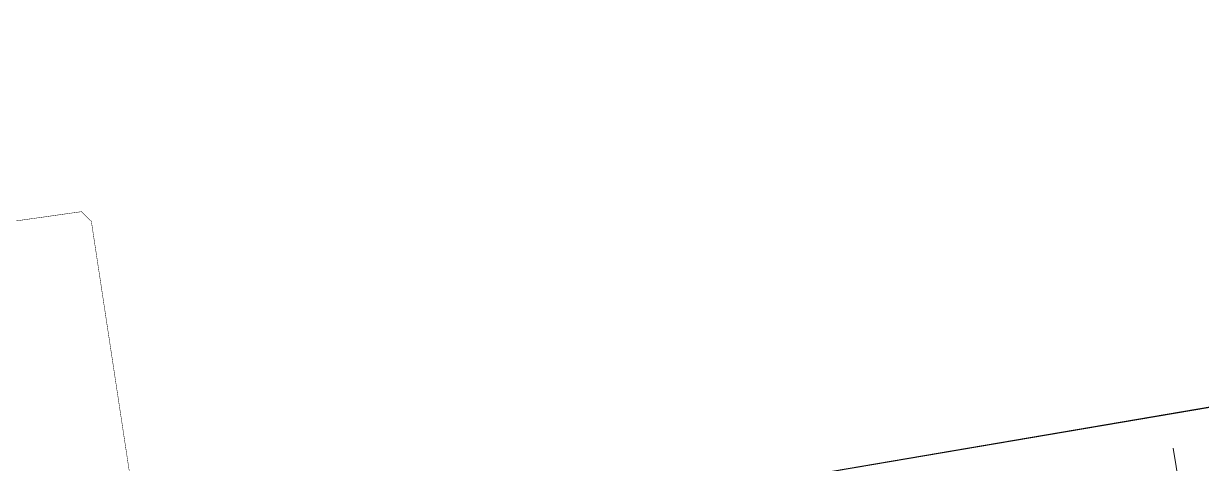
# Model space of a CAD drawing. Extents: x -105 to 2796, y -10 to 1087.
# Drawn here: x 1897.7 to 2150.9, y 413.4 to 507.9 of the extents above; entities that cross this region are included whole.
import ezdxf

# ---------------------------------------------------------------- set-up
doc = ezdxf.new("R2010")
doc.units = 0
doc.header["$MEASUREMENT"] = 0
doc.layers.add('_МЕЖЕВОЙ_П-ЗУ_НОВЫЕ', color=7, linetype='Continuous')
doc.layers.add('DLXSCENE', color=7, linetype='Continuous')
doc.layers.add('ситуация', color=7, linetype='Continuous', lineweight=15)

# ---------------------------------------------------------------- blocks, each defined once
blk = doc.blocks.new('*U206')
blk.add_line((2638.31, 507.94), (1021.03, 233.4))

msp = doc.modelspace()

# ---------------------------------------------------------------- linework, layer by layer
at = {"layer": '_МЕЖЕВОЙ_П-ЗУ_НОВЫЕ', "color": 1, "lineweight": 18, "const_width": 0.1}
msp.add_lwpolyline([(1800.67, 372.39), (1923.26, 393.23), (1912.29, 465.46), (1910.14, 467.53), (1885.46, 464.04), (1846.58, 458.12), (1790.18, 449.18), (1789.01, 446.56)], close=True, dxfattribs=at)
at = {"layer": '_МЕЖЕВОЙ_П-ЗУ_НОВЫЕ', "color": 7, "lineweight": 18, "const_width": 0.1}
msp.add_lwpolyline([(1800.67, 372.39), (1923.26, 393.23), (1912.29, 465.46), (1910.14, 467.53), (1885.46, 464.04), (1846.58, 458.12), (1790.18, 449.18), (1789.01, 446.56)], close=True, dxfattribs=at)
at = {"layer": 'ситуация', "color": 6, "ltscale": 100}
msp.add_line((1021.035, 233.402), (2638.307, 507.942), dxfattribs=at)
at = {"layer": 'ситуация', "color": 7, "linetype": 'Continuous', "lineweight": 18, "flags": 128}
msp.add_lwpolyline([(2150.097, 384.795), (2144.81, 416.696)], dxfattribs=at)

# ---------------------------------------------------------------- block references
at = {"layer": 'DLXSCENE'}
msp.add_blockref('*U206', (0, 0), dxfattribs=at)

doc.saveas('drawing.dxf')
